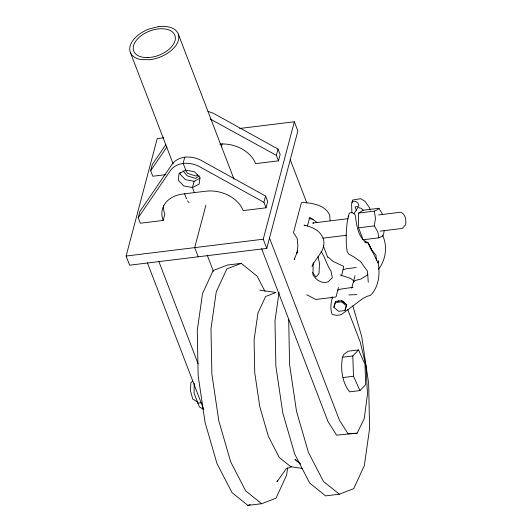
<?xml version="1.0" encoding="UTF-8"?>
<svg xmlns="http://www.w3.org/2000/svg" width="532" height="532" viewBox="0 0 532 532"><rect width="100%" height="100%" fill="white"/><g stroke="black" fill="none" stroke-linecap="round" stroke-linejoin="round"><path stroke-width="0.8" d="M384.204 230.449L383.506 234.964L382.335 236.248L378.884 237.817L363.13 239.752L358.561 227.836L358.608 213.066L363.23 210.213L378.977 208.278L382.408 214.097M194.247 383.459L194.08 393.148L199.354 406.894L203.45 409.327M313.188 262.662L312.982 274.898C316.241 280.131 321.867 284.041 328.191 281.84L332.314 277.711L331.044 271.047C326.615 265.056 325.298 257.508 321.069 251.41M342.468 357.205C340.48 368.935 341.996 382.335 349.617 391.845L359.945 390.581L365.69 384.576L364.985 364.254L358.541 349.936L348.174 351.206L343.832 354.385L342.468 357.205L352.796 355.941L358.541 349.936M180.122 172.282L179.916 173.911L185.455 179.676L194.1 181.286L200.125 178.14M279.067 292.241L274.978 320.976L275.875 366.242L282.798 412.952L294.681 453.989L309.724 483.109L325.637 495.871L339.35 494.188L353.707 488.655L364.32 465.673L369.574 428.732L368.676 383.466L361.76 336.756L352.842 305.98M287.659 467.814L286.608 475.202L275.995 498.185L261.638 503.718L247.925 505.4L232.012 492.632L216.97 463.518L205.086 422.481L198.163 375.772L197.266 330.498L202.526 293.564L213.139 270.575L227.49 265.049L241.209 263.367L257.116 276.128L265.016 291.416M378.884 237.817L377.74 231.719L374.309 225.907L375.479 218.379L374.355 211.138L377.813 209.568L378.977 208.278M352.47 200.351L351.599 204.228L351.898 212.906M348.32 216.025L346.957 223.932L346.186 234.486L346.292 243.822L347.083 251.417L348.653 253.99L354.126 257.069L360.57 261.584L367.479 271.207L368.264 282.246M239.659 128.478L294.356 121.768L297.873 130.939L266.765 248.378L129.628 265.195L126.111 256.032L157.219 138.586L163.75 137.788M138.214 217.728L139.876 211.463L172.481 163.703C179.45 155.304 191.833 155.65 200.883 160.218L265.581 196.049L267.696 201.548L266.033 207.812L243.177 210.619A30.337 22.597 14.8 0 0 205.811 191.201L182.955 194.007A30.337 22.597 14.8 0 0 163.184 220.428L140.328 223.227L138.214 217.728L170.825 169.961C177.794 161.568 190.177 161.914 199.227 166.483L263.925 202.313L266.033 207.812M165.831 174.649L152.77 176.252L150.656 170.752L152.318 164.488L165.824 144.697M163.184 220.428L164.84 214.163A30.337 22.597 14.8 0 1 163.623 205.332M184.79 157.026L183.134 163.291L185.761 170.147L194.413 171.756L199.952 177.515L199.134 184.059L192.444 187.543L183.793 185.941L178.26 180.175L179.071 173.638L185.761 170.147M194.1 181.286L192.444 187.543L194.386 192.604M205.891 205.279L194.679 247.619L198.197 256.79M221.339 146.958L222.19 143.76M263.925 202.313L265.581 196.049M219.749 144.079A30.337 22.597 14.8 0 1 255.619 163.637L278.475 160.837L276.367 155.337L278.023 149.073L213.325 113.243L208.012 111.368M278.475 160.837L280.138 154.573L278.023 149.073M266.765 248.378L263.247 239.214L294.356 121.768M294.608 258.226L294.243 259.603L297.621 250.931L296.996 253.279L297.9 245.824L297.155 238.376L293.478 232.564L301.338 202.892L302.994 202.2C312.789 203.483 325.258 204.807 329.687 215.227L330.126 220.521M307.39 226.147L309.737 217.275L317.139 222.496M332.626 296.829C330.818 302.329 330.159 308.573 331.961 314.066C334.894 315.516 338.665 315.769 341.664 314.339L362.97 298.465L366.761 296.437L370.452 295.38C378.737 287.034 380.214 274.392 378.205 263.274L368.111 242.885L366.98 242.027L364.693 242.306M338.492 287.533L336.051 296.743L335.373 297.075L315.802 299.476L306.784 294.788M333.863 307.323L335.639 301.418L341.896 300.653L346.698 304.617L346.392 305.787L344.929 310.522L338.665 311.293L333.863 307.323L335.639 301.418M346.392 305.787L341.591 301.824L341.896 300.653M344.929 310.522L346.698 304.617M351.705 288.264L355.037 275.696M378.046 263.061L378.638 260.846L377.986 262.316M311.978 266.592C315.789 257.348 326.442 250.545 323.383 239.028C320.47 230.529 312.171 226.905 304.011 225.103L304.976 225.774M277.657 480.316L276.986 481.779L286.223 468.805L291.476 466.677M261.651 248.737L328.011 421.61L336.616 435.156L357.118 433.181L364.234 418.637L367.486 394.032L366.003 365.95L360.177 341.91L347.682 309.351M354.033 213.625L357.876 207.48L360.949 208.218L363.23 210.213M150.656 170.752L166.962 146.872M367.871 274.113L366.867 275.277L361.015 278.961L354.764 280.643L353.275 282.346M378.438 269.225C385.926 259.982 387.801 245.811 382.468 235.171M192.478 381.165L190.795 382.967L190.542 391.12L192.744 399.027L197.718 402.159M351.898 202.512L352.989 201.428L354.804 201.202L356.48 201.881L358.242 203.709L358.847 205.598L358.216 206.502L355.097 206.888L356.573 210.732M197.99 174.835L196.089 176.072L187.71 173.419L185.369 170.253M199.274 175.946L195.463 178.42L187.084 175.766L183.101 170.872M352.709 200.019L360.736 198.695L365.098 201.395L369.421 207.666L370.392 209.927M337.468 301.478L338.917 300.686M241.209 263.367L226.851 268.893L216.238 291.882L210.978 328.823L211.876 374.089L218.798 420.799L230.682 461.836L245.724 490.956L261.638 503.718M247.925 505.4L250.193 504.529M343.133 269.804L346.199 268.753L356.227 267.523M337.74 290.166L340.806 289.115L353.002 287.3M341.591 301.824L335.326 302.588M358.608 213.066L374.355 211.138M348.147 218.679L312.69 223.028L313.84 223.114M378.651 214.935L400.915 212.208C405.657 214.376 406.315 220.082 405.67 224.677L402.292 228.428L380.207 231.141M126.111 256.032L263.247 239.214M358.561 227.836L374.309 225.907M322.944 238.163L346.671 235.25M343.173 377.527L353.494 376.264L359.945 390.581M197.691 403.183L201.721 402.684M357.118 433.181L348.041 433.753L339.436 420.207L269.511 238.037M348.965 294.934L356.872 294.608M259.749 290.12L276.015 292.487L265.608 296.497L257.914 313.162L254.097 339.941L254.748 372.766L259.769 406.628L268.387 436.38L279.293 457.493L290.824 466.744L302.209 468.406M309.072 218.579L313.135 219.33M210.147 118.969L276.367 155.337M339.961 274.891L350.907 278.502L353.979 281.222M366.036 242.346L367.153 242.964C357.79 237.358 356.606 224.83 355.236 215.061L353.474 213.239L351.798 212.561L349.983 212.78L348.892 213.864L348.646 216.817M331.21 297.162L332.62 297.987M339.35 494.188L323.436 481.427L308.394 452.306L296.51 411.269L289.588 364.56L288.69 319.293M300.081 463.492L294.981 459.402L300.553 464.09M328.064 257.056L332.972 261.338L343.752 266.386L341.557 275.948L341.358 275.43M342.741 301.331L345.255 303.839M370.059 247.832L376.011 255.293L376.357 260.175M312.597 272.537L315.908 277.019L318.967 273.528L319.499 263.466L318.016 256.564M364.985 240.87L365.823 242.166M290.246 159.74L306.911 203.151M323.276 245.784L327.739 257.415M178.293 34.081L234 179.191M130.28 52.236L173.173 163.976M184.491 193.462L186.572 198.895M207.214 255.147L213.458 271.426M158.802 261.352L198.077 363.675M147.371 262.748L203.61 409.268M352.796 355.941L353.494 376.264M189.126 202.626A25.669 15.089 -21 0 1 187.59 200.863M158.676 26.6L149.093 28.994A25.669 15.089 -21 0 0 130.114 46.124A25.669 15.089 -21 0 0 140.987 59.591L149.904 59.717A25.669 15.089 -21 0 0 178.459 40.193A25.669 15.089 -21 0 0 158.676 26.6M369.035 244.66L368.111 242.885L372.334 251.323L369.035 244.66M147.849 57.582A22.025 12.948 -21 0 0 174.888 35.371A22.025 12.948 -21 0 0 140.122 36.528A22.025 12.948 -21 0 0 147.849 57.582"/></g></svg>
